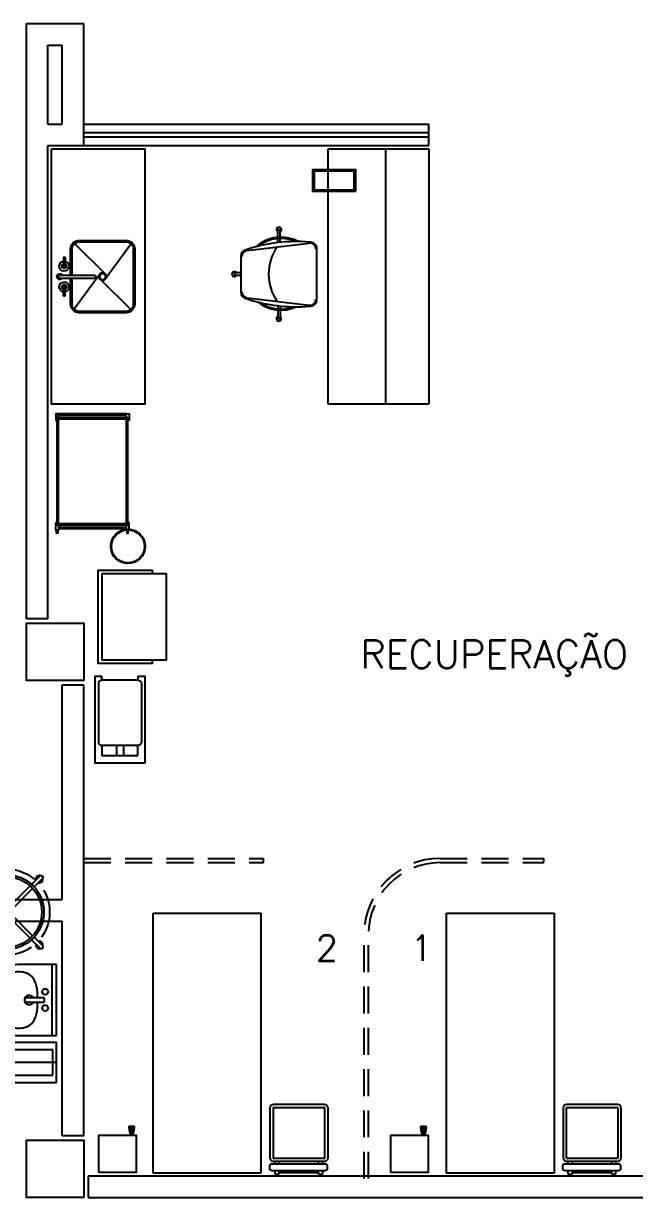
# Model space of a CAD drawing. Extents: x -358 to -207, y -206 to -105.
# Drawn here: x -263.73 to -259.48, y -152.23 to -144.05 of the extents above; entities that cross this region are included whole.
import ezdxf
from ezdxf.enums import TextEntityAlignment as Align

# ---------------------------------------------------------------- set-up
doc = ezdxf.new("R2010")
doc.units = 0
doc.header["$LTSCALE"] = 1.5
doc.header["$MEASUREMENT"] = 0
doc.linetypes.add('HIDDEN2', pattern=[0.1875, 0.125, -0.0625])
doc.layers.get('0').update_dxf_attribs({"linetype": 'CONTINUOUS'})
for name, color, linetype in [('8CMOB01', 8, 'CONTINUOUS'), ('9CCOLUMNA', 5, 'CONTINUOUS'), ('CCPTAS', 6, 'CONTINUOUS'), ('MOB', 8, 'CONTINUOUS'), ('MSAN', 6, 'CONTINUOUS'), ('RCMURO01', 3, 'CONTINUOUS'), ('ZCTEXT01', 2, 'CONTINUOUS')]:
    doc.layers.add(name, color=color, linetype=linetype)
doc.styles.add('REG-60', font='ROMANS.shx', dxfattribs={"height": 0.195})
doc.styles.add('REG-80', font='ROMANS.shx', dxfattribs={"height": 0.27})

# ---------------------------------------------------------------- blocks, each defined once
blk = doc.blocks.new('TARJA')
for p, q in [((-0.014, -0.0221), (-0.2273, 0.1942)), ((0.2299, 0.1963), (-0.0142, 0.0183)), ((0.2319, -0.1979), (0.0189, 0.0181)), ((0.0187, -0.022), (-0.2253, -0.2)), ((-0.0077, -0.2999), (-0.0077, -0.0604)), ((0.0123, -0.2999), (0.0123, -0.0604)), ((-0.1342, -0.2704), (-0.1342, -0.2732)), ((-0.1342, -0.2732), (-0.0537, -0.2732)), ((-0.127, -0.2633), (-0.0548, -0.2633)), ((0.1386, -0.2732), (0.0581, -0.2732)), ((0.1315, -0.2633), (0.0592, -0.2633)), ((0.1386, -0.2704), (0.1386, -0.2732))]:
    blk.add_line(p, q)
for points in [[(0.012, -0.2248), (0.1944, -0.2248, 0.414214), (0.2544, -0.1648), (0.2544, 0.1611, 0.414214), (0.1944, 0.2211), (-0.1898, 0.2211, 0.414214), (-0.2498, 0.1611), (-0.2498, -0.1648, 0.414214), (-0.1898, -0.2248), (-0.0067, -0.2248)], [(0.012, -0.2148), (0.1944, -0.2148, 0.414214), (0.2444, -0.1648), (0.2444, 0.1611, 0.414214), (0.1944, 0.2111), (-0.1898, 0.2111, 0.414214), (-0.2398, 0.1611), (-0.2398, -0.1648, 0.414214), (-0.1898, -0.2148), (-0.0067, -0.2148)]]:
    blk.add_lwpolyline(points, format="xyb")
for radius in [0.026, 0.021]:
    blk.add_circle((0.0023, -0.0019), radius)
for centre, radius, start, end in [((0.0023, -0.0604), 0.01, 0, 180), ((-0.0701, -0.27), 0.0345, 185.25448, 168.76167), ((0.0746, -0.27), 0.0345, 11.23833, 354.74552), ((-0.127, -0.2704), 0.00711, 89.98224, 179.98224), ((-0.0701, -0.27), 0.0167, 190.90126, 156.33355), ((0.0023, -0.2999), 0.02, 120, 60), ((0.0023, -0.2999), 0.01, 180, 0), ((0.0746, -0.27), 0.0167, 23.66645, 349.09874), ((0.1315, -0.2704), 0.00711, 0.01776, 90.01776)]:
    blk.add_arc(centre, radius, start, end)
blk = doc.blocks.new('LAV-CH')
for p, q in [((-0.1056, 0.4107), (-0.1168, 0.4076)), ((-0.0924, 0.414), (-0.1039, 0.4112)), ((-0.0797, 0.4167), (-0.0924, 0.414)), ((-0.0669, 0.419), (-0.0797, 0.4167)), ((-0.0538, 0.4208), (-0.0669, 0.419)), ((-0.0405, 0.4223), (-0.0538, 0.4208)), ((-0.0271, 0.4234), (-0.0405, 0.4223)), ((-0.0136, 0.424), (-0.0271, 0.4234)), ((0, 0.4243), (-0.0136, 0.424)), ((0.0136, 0.424), (0, 0.4243)), ((0.0271, 0.4234), (0.0136, 0.424)), ((0.0405, 0.4223), (0.0271, 0.4234)), ((0.0538, 0.4208), (0.0405, 0.4223)), ((0.0669, 0.419), (0.0538, 0.4208)), ((0.0798, 0.4167), (0.0669, 0.419)), ((0.0924, 0.414), (0.0798, 0.4167)), ((0.1048, 0.411), (0.0924, 0.414)), ((0.1168, 0.4076), (0.1048, 0.411)), ((-0.2338, 0.3308), (-0.2386, 0.3186)), ((-0.2275, 0.3425), (-0.2338, 0.3308)), ((-0.2196, 0.353), (-0.2275, 0.3425)), ((-0.2108, 0.3618), (-0.2196, 0.353)), ((-0.202, 0.3688), (-0.2108, 0.3618)), ((-0.1935, 0.3744), (-0.202, 0.3688)), ((-0.1854, 0.379), (-0.1935, 0.3744)), ((-0.1773, 0.3833), (-0.1854, 0.379)), ((-0.1727, 0.3282), (-0.1775, 0.3244)), ((-0.1687, 0.3875), (-0.1773, 0.3833)), ((-0.1673, 0.3317), (-0.1727, 0.3282)), ((-0.1595, 0.3918), (-0.1687, 0.3875)), ((-0.1613, 0.3352), (-0.1673, 0.3317)), ((-0.1546, 0.3387), (-0.1613, 0.3352)), ((-0.1496, 0.3959), (-0.1595, 0.3918)), ((-0.1472, 0.3424), (-0.1546, 0.3387)), ((-0.1392, 0.4), (-0.1496, 0.3959)), ((-0.1393, 0.346), (-0.1472, 0.3424)), ((-0.1308, 0.3496), (-0.1393, 0.346)), ((-0.1283, 0.4039), (-0.1392, 0.4)), ((-0.1218, 0.3532), (-0.1308, 0.3496)), ((-0.1168, 0.4076), (-0.1283, 0.4039)), ((-0.1123, 0.3565), (-0.1218, 0.3532)), ((-0.1023, 0.3597), (-0.1123, 0.3565)), ((-0.092, 0.3626), (-0.1023, 0.3597)), ((-0.0813, 0.3653), (-0.092, 0.3626)), ((-0.0703, 0.3676), (-0.0813, 0.3653)), ((-0.059, 0.3696), (-0.0703, 0.3676)), ((-0.0474, 0.3712), (-0.059, 0.3696)), ((-0.0357, 0.3725), (-0.0474, 0.3712)), ((-0.0239, 0.3735), (-0.0357, 0.3725)), ((-0.012, 0.3741), (-0.0239, 0.3735)), ((0, 0.3743), (-0.012, 0.3741)), ((0.012, 0.3741), (0, 0.3743)), ((0.0239, 0.3735), (0.012, 0.3741)), ((0.0358, 0.3725), (0.0239, 0.3735)), ((0.0475, 0.3712), (0.0358, 0.3725)), ((0.059, 0.3696), (0.0475, 0.3712)), ((0.0703, 0.3676), (0.059, 0.3696)), ((0.0813, 0.3653), (0.0703, 0.3676)), ((0.092, 0.3626), (0.0813, 0.3653)), ((0.1024, 0.3597), (0.092, 0.3626)), ((0.1123, 0.3565), (0.1024, 0.3597)), ((0.1218, 0.3532), (0.1123, 0.3565)), ((0.1283, 0.4039), (0.1168, 0.4076)), ((0.1308, 0.3496), (0.1218, 0.3532)), ((0.1393, 0.4), (0.1283, 0.4039)), ((0.1393, 0.346), (0.1308, 0.3496)), ((0.1497, 0.3959), (0.1393, 0.4)), ((0.1472, 0.3424), (0.1393, 0.346)), ((0.1546, 0.3387), (0.1472, 0.3424)), ((0.1595, 0.3918), (0.1497, 0.3959)), ((0.1613, 0.3352), (0.1546, 0.3387)), ((0.1688, 0.3875), (0.1595, 0.3918)), ((0.1674, 0.3317), (0.1613, 0.3352)), ((0.1728, 0.3282), (0.1674, 0.3317)), ((0.1774, 0.3833), (0.1688, 0.3875)), ((0.1775, 0.3244), (0.1728, 0.3282)), ((0.1855, 0.379), (0.1774, 0.3833)), ((0.1935, 0.3744), (0.1855, 0.379)), ((0.202, 0.3688), (0.1935, 0.3744)), ((0.2109, 0.3618), (0.202, 0.3688)), ((0.2196, 0.353), (0.2109, 0.3618)), ((0.2275, 0.3425), (0.2196, 0.353)), ((0.2339, 0.3308), (0.2275, 0.3425)), ((0.2386, 0.3186), (0.2339, 0.3308)), ((-0.2419, 0.3061), (-0.2462, 0.2819)), ((-0.2462, 0.2819), (-0.2462, 0)), ((-0.2386, 0.3186), (-0.2419, 0.3061)), ((-0.1957, 0.2759), (-0.1961, 0.2648)), ((-0.1961, 0.2648), (-0.1959, 0.2531)), ((-0.1959, 0.2531), (-0.1948, 0.241)), ((-0.1947, 0.2862), (-0.1957, 0.2759)), ((-0.1931, 0.2953), (-0.1947, 0.2862)), ((-0.191, 0.3031), (-0.1931, 0.2953)), ((-0.1884, 0.3097), (-0.191, 0.3031)), ((-0.1853, 0.3154), (-0.1884, 0.3097)), ((-0.1817, 0.3202), (-0.1853, 0.3154)), ((-0.1775, 0.3244), (-0.1817, 0.3202)), ((0.1817, 0.3202), (0.1775, 0.3244)), ((0.1854, 0.3154), (0.1817, 0.3202)), ((0.1884, 0.3097), (0.1854, 0.3154)), ((0.191, 0.3031), (0.1884, 0.3097)), ((0.1931, 0.2953), (0.191, 0.3031)), ((0.1947, 0.2862), (0.1931, 0.2953)), ((0.1958, 0.2759), (0.1947, 0.2862)), ((0.1948, 0.241), (0.1959, 0.2531)), ((0.1962, 0.2648), (0.1958, 0.2759)), ((0.1959, 0.2531), (0.1962, 0.2648)), ((0.242, 0.3061), (0.2386, 0.3186)), ((0.2443, 0.2931), (0.242, 0.3061)), ((0.2457, 0.2795), (0.2443, 0.2931)), ((0.2462, 0.2662), (0.2457, 0.2795)), ((0.2462, 0), (0.2462, 0.2662)), ((-0.1948, 0.241), (-0.1928, 0.2288)), ((-0.1928, 0.2288), (-0.1899, 0.2167)), ((-0.1899, 0.2167), (-0.186, 0.205)), ((-0.186, 0.205), (-0.1809, 0.1939)), ((-0.1809, 0.1939), (-0.1744, 0.1834)), ((-0.1744, 0.1834), (-0.1665, 0.1737)), ((-0.1665, 0.1737), (-0.1567, 0.1648)), ((-0.1567, 0.1648), (-0.145, 0.1567)), ((-0.016, 0.2101), (-0.016, 0.0896)), ((0.0075, 0.2182), (-0.0079, 0.2182)), ((0.0156, 0.0896), (0.0156, 0.2101)), ((0.1451, 0.1567), (0.1568, 0.1648)), ((0.1568, 0.1648), (0.1665, 0.1737)), ((0.1665, 0.1737), (0.1745, 0.1834)), ((0.1745, 0.1834), (0.1809, 0.1939)), ((0.1809, 0.1939), (0.186, 0.205)), ((0.186, 0.205), (0.19, 0.2167)), ((0.19, 0.2167), (0.1929, 0.2288)), ((0.1929, 0.2288), (0.1948, 0.241)), ((-0.145, 0.1567), (-0.1311, 0.1496)), ((-0.1311, 0.1496), (-0.1149, 0.1435)), ((-0.1149, 0.1435), (-0.096, 0.1384)), ((-0.096, 0.1384), (-0.0744, 0.1345)), ((-0.0744, 0.1345), (-0.0508, 0.1317)), ((-0.0508, 0.1317), (-0.0257, 0.13)), ((-0.0257, 0.13), (-0.014, 0.1297)), ((0.0141, 0.1297), (0.0258, 0.13)), ((0.0258, 0.13), (0.0508, 0.1317)), ((0.0508, 0.1317), (0.0745, 0.1345)), ((0.0745, 0.1345), (0.096, 0.1384)), ((0.096, 0.1384), (0.1149, 0.1435)), ((0.1149, 0.1435), (0.1312, 0.1496)), ((0.1312, 0.1496), (0.1451, 0.1567)), ((-0.2462, 0.03), (0.2462, 0.03)), ((-0.2462, 0), (0.2462, 0)), ((-0.0079, 0.0815), (0.0075, 0.0815))]:
    blk.add_line(p, q)
for centre in [(-0.0562, 0.0776), (0.0573, 0.0776)]:
    blk.add_circle(centre, 0.0211)
for centre, radius, start, end in [((-0.0002, 0.1902), 0.0324, 299.1764, 240.8236), ((-0.0079, 0.2101), 0.0081, 90, 180), ((0.0075, 0.2101), 0.0081, 0, 90), ((-0.0079, 0.0896), 0.0081, 180, 270), ((0.0075, 0.0896), 0.0081, 270, 360)]:
    blk.add_arc(centre, radius, start, end)
blk = doc.blocks.new('CPRS')
for p, q in [((-0.0122, 0.2597), (-0.0122, 0.3453)), ((0.0122, 0.2597), (0.0122, 0.3453)), ((-0.0122, 0.0125), (-0.0122, 0.2447)), ((0.0122, 0.0125), (0.0122, 0.2447)), ((-0.3452, 0.0125), (-0.2597, 0.0125)), ((-0.2447, 0.0125), (-0.0122, 0.0125)), ((0.0122, 0.0125), (0.2447, 0.0125)), ((0.2597, 0.0125), (0.3452, 0.0125)), ((-0.3452, -0.0125), (-0.2597, -0.0125)), ((-0.2447, -0.0125), (-0.0122, -0.0125)), ((-0.0122, -0.2447), (-0.0122, -0.0125)), ((0.0122, -0.2447), (0.0122, -0.0125)), ((0.0122, -0.0125), (0.2447, -0.0125)), ((0.2597, -0.0125), (0.3452, -0.0125)), ((-0.0122, -0.3453), (-0.0122, -0.2597)), ((0.0122, -0.3453), (0.0122, -0.2597))]:
    blk.add_line(p, q)
at = {"linetype": 'HIDDEN2'}
blk.add_circle((0, 0), 0.3, dxfattribs=at)
for radius in [0.26, 0.245]:
    blk.add_circle((0, 0), radius)
for centre, radius, start, end in [((0, 0.3235), 0.025, 119.14097, 240.80131), ((0, 0.3425), 0.0125, 13.1141, 166.8859), ((0, 0.3235), 0.025, 299.19869, 60.85903), ((-0.3425, 0), 0.0125, 103.1141, 256.8859), ((-0.3235, 0), 0.025, 30, 150.85903), ((0.3235, 0), 0.025, 30, 150), ((0.3425, 0), 0.0125, 283.1141, 76.8859), ((-0.3235, 0), 0.025, 209.14097, 330), ((0.3235, 0), 0.025, 210, 330), ((0, -0.3235), 0.025, 119.14097, 240.85903), ((0, -0.3235), 0.025, 299.14097, 60.85903), ((0, -0.3425), 0.0125, 193.1141, 346.8859)]:
    blk.add_arc(centre, radius, start, end)
blk = doc.blocks.new('B-CAMP')
for p, q in [((-0.2, -0.14), (-0.2, 0.14)), ((-0.2, 0.14), (0.2, 0.14)), ((-0.175, -0.09), (-0.175, 0.09)), ((-0.175, 0.09), (0.175, 0.09)), ((0.175, -0.09), (0.175, 0.09)), ((0.2, -0.14), (0.2, 0.14)), ((-0.2, 0), (0.2, 0)), ((-0.2, -0.14), (0.2, -0.14)), ((-0.175, -0.09), (0.175, -0.09))]:
    blk.add_line(p, q)

msp = doc.modelspace()

# ---------------------------------------------------------------- linework, layer by layer
at = {"layer": '8CMOB01', "color": 8}
for p, q in [((-261.6102, -146.7048), (-261.6102, -144.9269)), ((-261.6102, -144.9269), (-260.9102, -144.9269)), ((-261.2102, -146.7048), (-261.2102, -144.9269)), ((-260.9102, -144.9269), (-260.9102, -146.7048)), ((-260.9102, -146.7048), (-261.6102, -146.7048)), ((-260.1102, -149.8982), (-260.1102, -149.8682)), ((-262.8282, -152.06), (-262.8282, -150.2496)), ((-262.8282, -150.2496), (-262.0782, -150.2496)), ((-262.0782, -150.2496), (-262.0782, -152.06)), ((-260.788, -150.2496), (-260.038, -150.2496)), ((-260.788, -152.06), (-260.788, -150.2496)), ((-260.038, -150.2496), (-260.038, -152.06)), ((-262.0782, -152.06), (-262.8282, -152.06)), ((-260.038, -152.06), (-260.788, -152.06))]:
    msp.add_line(p, q, dxfattribs=at)
at = {"layer": '8CMOB01'}
for p, q in [((-261.9614, -145.5439), (-261.9614, -145.4907)), ((-261.9449, -145.4907), (-261.9614, -145.4907)), ((-261.9449, -145.543), (-261.9449, -145.4907)), ((-262.1732, -145.635), (-261.7432, -145.5839)), ((-261.9614, -145.581), (-261.9614, -145.5524)), ((-261.9449, -145.5791), (-261.9449, -145.5515)), ((-262.2181, -145.6778), (-262.2181, -145.9229)), ((-261.6881, -145.974), (-261.6881, -145.6266)), ((-262.2181, -145.7921), (-262.2627, -145.7921)), ((-262.2627, -145.7921), (-262.2627, -145.8086)), ((-262.2181, -145.8086), (-262.2627, -145.8086)), ((-262.1732, -145.9657), (-261.7432, -146.0168)), ((-261.9614, -146.0197), (-261.9614, -146.0421)), ((-261.9614, -146.0506), (-261.9614, -146.1099)), ((-261.9449, -146.0215), (-261.9449, -146.043)), ((-261.9449, -146.0515), (-261.9449, -146.1099)), ((-261.9614, -146.1099), (-261.9449, -146.1099)), ((-263.0159, -146.7736), (-263.4859, -146.7736)), ((-263.0159, -146.7836), (-263.4859, -146.7836)), ((-263.0159, -147.5636), (-263.4859, -147.5636)), ((-263.0159, -147.5736), (-263.4859, -147.5736)), ((-263.2092, -148.6529), (-263.2092, -149.0579)), ((-263.0842, -149.0829), (-263.0842, -149.1529)), ((-263.0342, -149.0829), (-263.0342, -149.1529)), ((-263.2054, -151.7948), (-262.977, -151.7948)), ((-262.9981, -151.7393), (-262.957, -151.7393)), ((-262.9976, -151.7443), (-262.9575, -151.7443)), ((-262.9966, -151.7493), (-262.9585, -151.7493)), ((-262.9957, -151.7543), (-262.9594, -151.7543)), ((-262.9947, -151.7593), (-262.9604, -151.7593)), ((-262.9938, -151.7643), (-262.9613, -151.7643)), ((-262.9928, -151.7693), (-262.9623, -151.7693)), ((-262.98, -151.7848), (-262.98, -151.7948)), ((-262.975, -151.7848), (-262.975, -151.7948)), ((-261.1749, -151.7948), (-260.9466, -151.7948)), ((-260.9677, -151.7393), (-260.9266, -151.7393)), ((-260.9672, -151.7443), (-260.9271, -151.7443)), ((-260.9662, -151.7493), (-260.9281, -151.7493)), ((-260.9653, -151.7543), (-260.929, -151.7543)), ((-260.9643, -151.7593), (-260.93, -151.7593)), ((-260.9633, -151.7643), (-260.9309, -151.7643)), ((-260.9624, -151.7693), (-260.9319, -151.7693)), ((-260.9496, -151.7848), (-260.9496, -151.7948)), ((-260.9446, -151.7848), (-260.9446, -151.7948))]:
    msp.add_line(p, q, dxfattribs=at)
at = {"layer": '8CMOB01', "color": 8, "linetype": 'HIDDEN2'}
for p, q in [((-263.3102, -149.8682), (-262.0602, -149.8682)), ((-263.3102, -149.8982), (-262.0602, -149.8982)), ((-262.0602, -149.8982), (-262.0602, -149.8682)), ((-260.8302, -149.8682), (-260.1102, -149.8682)), ((-260.8302, -149.8982), (-260.1102, -149.8982)), ((-261.3602, -152.0982), (-261.3602, -150.3982)), ((-261.3302, -152.0982), (-261.3302, -150.3982))]:
    msp.add_line(p, q, dxfattribs=at)
at = {"layer": '8CMOB01', "linetype": 'ByBlock'}
for p, q in [((-261.6356, -151.6051), (-261.6356, -151.9551)), ((-259.5954, -151.6051), (-259.5954, -151.9551)), ((-261.6385, -151.958), (-261.9885, -151.958)), ((-259.5983, -151.958), (-259.9483, -151.958)), ((-261.9799, -151.9943), (-261.9799, -151.9801)), ((-261.9799, -152.0679), (-261.9799, -152.0429)), ((-261.9538, -151.9801), (-261.9538, -151.9943)), ((-261.9538, -152.0429), (-261.9538, -152.0679)), ((-261.6766, -151.9943), (-261.6766, -151.9801)), ((-261.6766, -152.0679), (-261.6766, -152.0429)), ((-261.6505, -151.9801), (-261.6505, -151.9943)), ((-261.6505, -152.0429), (-261.6505, -152.0679)), ((-259.9397, -151.9943), (-259.9397, -151.9801)), ((-259.9397, -152.0679), (-259.9397, -152.0429)), ((-259.9136, -151.9801), (-259.9136, -151.9943)), ((-259.9136, -152.0429), (-259.9136, -152.0679)), ((-259.6364, -151.9943), (-259.6364, -151.9801)), ((-259.6364, -152.0679), (-259.6364, -152.0429)), ((-259.6103, -151.9801), (-259.6103, -151.9943)), ((-259.6103, -152.0429), (-259.6103, -152.0679)), ((-261.9799, -152.0679), (-261.9538, -152.0679)), ((-261.9538, -152.0554), (-261.6766, -152.0554)), ((-261.6766, -152.0679), (-261.6505, -152.0679)), ((-259.9397, -152.0679), (-259.9136, -152.0679)), ((-259.9136, -152.0554), (-259.6364, -152.0554)), ((-259.6364, -152.0679), (-259.6103, -152.0679))]:
    msp.add_line(p, q, dxfattribs=at)
at = {"layer": '8CMOB01'}
for points in [[(-263.5352, -144.9282), (-262.8852, -144.9282), (-262.8852, -146.7048), (-263.5352, -146.7048)], [(-261.4184, -145.2234), (-261.4184, -145.0734), (-261.7184, -145.0734), (-261.7184, -145.2234)], [(-261.4284, -145.2134), (-261.4284, -145.0834), (-261.7084, -145.0834), (-261.7084, -145.2134)], [(-263.4959, -146.7986), (-263.0059, -146.7986), (-263.0059, -147.5486), (-263.4959, -147.5486)], [(-263.4859, -146.8086), (-263.0159, -146.8086), (-263.0159, -147.5386), (-263.4859, -147.5386)], [(-263.1848, -147.8862), (-263.1848, -148.4862), (-262.7348, -148.4862), (-262.7348, -147.8862)], [(-262.8842, -149.2029), (-262.8842, -148.6029), (-262.9342, -148.6029), (-262.9342, -148.6279), (-263.1842, -148.6279), (-263.1842, -148.6029), (-263.2342, -148.6029), (-263.2342, -149.2029)], [(-262.9342, -149.1529), (-262.9342, -149.0829), (-263.1842, -149.0829), (-263.1842, -149.1529)], [(-263.2054, -152.0548), (-263.2054, -151.7948), (-262.9454, -151.7948), (-262.9454, -152.0548)], [(-261.1749, -152.0548), (-261.1749, -151.7948), (-260.9149, -151.7948), (-260.9149, -152.0548)]]:
    msp.add_lwpolyline(points, close=True, dxfattribs=at)
for points in [[(-263.5059, -146.8186), (-263.4959, -146.8186), (-263.4959, -146.7986), (-263.4859, -146.7986), (-263.4859, -146.7736), (-263.5059, -146.7736), (-263.5059, -146.8186)], [(-262.9959, -146.8186), (-263.0059, -146.8186), (-263.0059, -146.7986), (-263.0159, -146.7986), (-263.0159, -146.7736), (-262.9959, -146.7736), (-262.9959, -146.8186)], [(-263.5059, -147.5286), (-263.4959, -147.5286), (-263.4959, -147.5486), (-263.4859, -147.5486), (-263.4859, -147.5836), (-263.5059, -147.5836), (-263.5059, -147.5286)], [(-262.9959, -147.5286), (-263.0059, -147.5286), (-263.0059, -147.5486), (-263.0159, -147.5486), (-263.0159, -147.5836), (-262.9959, -147.5836), (-262.9959, -147.5286)], [(-263.4909, -147.5836), (-263.4909, -147.6036), (-263.5009, -147.6036), (-263.5009, -147.5836)], [(-263.0109, -147.5836), (-263.0109, -147.6036), (-263.0009, -147.6036), (-263.0009, -147.5836)], [(-262.8348, -148.4862), (-262.8348, -148.5112), (-263.2098, -148.5112), (-263.2098, -147.8612), (-262.8348, -147.8612), (-262.8348, -147.8862)]]:
    msp.add_lwpolyline(points, dxfattribs=at)
msp.add_lwpolyline([(-262.9342, -148.6279, -0.414214), (-262.9092, -148.6529), (-262.9092, -149.0579, -0.414214), (-262.9342, -149.0829)], format="xyb", dxfattribs=at)
at = {"layer": '8CMOB01', "linetype": 'ByBlock'}
for points in [[(-261.6385, -151.9801), (-261.9885, -151.9801, -0.414214), (-262.0135, -151.9551), (-262.0135, -151.6051, -0.414214), (-261.9885, -151.5801), (-261.6385, -151.5801, -0.414214), (-261.6135, -151.6051), (-261.6135, -151.9551, -0.414214)], [(-259.5983, -151.9801), (-259.9483, -151.9801, -0.414214), (-259.9733, -151.9551), (-259.9733, -151.6051, -0.414214), (-259.9483, -151.5801), (-259.5983, -151.5801, -0.414214), (-259.5733, -151.6051), (-259.5733, -151.9551, -0.414214)], [(-261.6315, -152.0429), (-262.0018, -152.0429, -0.414214), (-262.0168, -152.0279), (-262.0168, -152.0093, -0.414214), (-262.0018, -151.9943), (-261.6315, -151.9943, -0.414214), (-261.6165, -152.0093), (-261.6165, -152.0279, -0.414214)], [(-259.5913, -152.0429), (-259.9616, -152.0429, -0.414214), (-259.9766, -152.0279), (-259.9766, -152.0093, -0.414214), (-259.9616, -151.9943), (-259.5913, -151.9943, -0.414214), (-259.5763, -152.0093), (-259.5763, -152.0279, -0.414214)]]:
    msp.add_lwpolyline(points, format="xyb", close=True, dxfattribs=at)
for points in [[(-261.9914, -151.9551), (-261.9914, -151.6051)], [(-261.9885, -151.6022), (-261.6385, -151.6022)], [(-259.9512, -151.9551), (-259.9512, -151.6051)], [(-259.9483, -151.6022), (-259.5983, -151.6022)]]:
    msp.add_lwpolyline(points, dxfattribs=at)
at = {"layer": '8CMOB01'}
for points in [[(-262.9645, -151.781), (-262.957, -151.7417, 0.487928), (-262.9619, -151.7355), (-262.9932, -151.7355, 0.487928), (-262.9981, -151.7417), (-262.9906, -151.781, 0.344151), (-262.9857, -151.7848), (-262.9694, -151.7848, 0.344151)], [(-260.9341, -151.781), (-260.9266, -151.7417, 0.487928), (-260.9315, -151.7355), (-260.9628, -151.7355, 0.487928), (-260.9677, -151.7417), (-260.9602, -151.781, 0.344151), (-260.9553, -151.7848), (-260.939, -151.7848, 0.344151)]]:
    msp.add_lwpolyline(points, format="xyb", close=True, dxfattribs=at)
for radius in [0.12, 0.115]:
    msp.add_circle((-263.0033, -147.6958), radius, dxfattribs=at)
for centre, radius, start, end in [((-261.9527, -145.4906), 0.017, 297.58655, 239.21664), ((-261.8327, -146.6652), 1.0919, 85.34387, 108.21862), ((-261.9402, -145.7973), 0.2543, 61.67315, 132.45003), ((-261.9402, -145.7973), 0.2458, 65.6246, 128.49859), ((-261.7381, -145.6266), 0.05, 0, 96.78125), ((-261.7381, -145.6266), 0.0431, 0, 96.78125), ((-262.1681, -145.6778), 0.05, 96.78125, 180), ((-262.1681, -145.6778), 0.0431, 96.78125, 180), ((-261.6963, -145.8003), 0.3289, 144.68201, 215.31799), ((-262.2628, -145.7999), 0.017, 27.58655, 329.21664), ((-262.1681, -145.9229), 0.05, 180, 263.21875), ((-262.1681, -145.9229), 0.0431, 180, 263.21875), ((-261.8327, -144.9354), 1.0919, 251.78138, 274.65613), ((-261.9402, -145.7973), 0.2543, 230.55024, 295.22735), ((-261.9402, -145.7973), 0.2458, 235.013, 290.76459), ((-261.7381, -145.974), 0.05, 263.21875, 0), ((-261.7381, -145.974), 0.0431, 263.21875, 0), ((-261.9536, -146.11), 0.017, 117.58655, 59.21664), ((-263.1842, -148.6529), 0.025, 90, 180), ((-263.1842, -149.0579), 0.025, 180, 270)]:
    msp.add_arc(centre, radius, start, end, dxfattribs=at)
at = {"layer": '8CMOB01', "color": 8, "linetype": 'HIDDEN2'}
for radius in [0.53, 0.5]:
    msp.add_arc((-260.8302, -150.3982), radius, 90, 180, dxfattribs=at)
at = {"layer": '8CMOB01', "linetype": 'ByBlock'}
for centre, start, end in [((-261.9885, -151.6051), 90, 180), ((-261.6385, -151.6051), 0, 90), ((-259.9483, -151.6051), 90, 180), ((-259.5983, -151.6051), 0, 90), ((-261.9885, -151.9551), 180, 270), ((-261.6385, -151.9551), 270, 0), ((-259.9483, -151.9551), 180, 270), ((-259.5983, -151.9551), 270, 0)]:
    msp.add_arc(centre, 0.0029, start, end, dxfattribs=at)
at = {"layer": '9CCOLUMNA'}
for points in [[(-263.3102, -148.6298), (-263.7102, -148.6298), (-263.7102, -148.2298), (-263.3102, -148.2298)], [(-263.3102, -152.2298), (-263.7102, -152.2298), (-263.7102, -151.8298), (-263.3102, -151.8298)]]:
    msp.add_lwpolyline(points, close=True, dxfattribs=at)
at = {"layer": 'CCPTAS'}
for p, q in [((-263.3102, -144.8148), (-260.9102, -144.8148)), ((-263.3102, -144.8448), (-260.9102, -144.8448))]:
    msp.add_line(p, q, dxfattribs=at)
at = {"layer": 'RCMURO01'}
for p, q in [((-263.7102, -148.1998), (-263.7102, -144.0548)), ((-263.7102, -144.0548), (-263.3102, -144.0548)), ((-263.3102, -144.9048), (-263.3102, -144.0548)), ((-263.5602, -144.2048), (-263.4602, -144.2048)), ((-263.5602, -144.7548), (-263.5602, -144.2048)), ((-263.4602, -144.7548), (-263.4602, -144.2048)), ((-263.5602, -144.7548), (-263.4602, -144.7548)), ((-263.5602, -148.1998), (-263.5602, -144.9048)), ((-263.5602, -144.9048), (-263.3102, -144.9048)), ((-263.5602, -148.1998), (-263.7102, -148.1998)), ((-263.4602, -148.6598), (-263.3102, -148.6598)), ((-263.4602, -150.1548), (-263.4602, -148.6598)), ((-263.3102, -151.7998), (-263.3102, -148.6598)), ((-264.4102, -150.1548), (-263.4602, -150.1548)), ((-264.4102, -150.3048), (-263.4602, -150.3048)), ((-263.4602, -151.7998), (-263.4602, -150.3048)), ((-263.3102, -151.7998), (-263.4602, -151.7998)), ((-263.2802, -152.0798), (-259.4102, -152.0798)), ((-263.2802, -152.0798), (-263.2802, -152.2298)), ((-263.2802, -152.2298), (-258.3352, -152.2298))]:
    msp.add_line(p, q, dxfattribs=at)
at = {"layer": 'RCMURO01', "color": 1}
for p, q in [((-263.3102, -144.7548), (-260.9102, -144.7548)), ((-260.9102, -144.9048), (-260.9102, -144.7548)), ((-263.3102, -144.9048), (-260.9102, -144.9048))]:
    msp.add_line(p, q, dxfattribs=at)

# ---------------------------------------------------------------- block references
at = {"layer": '8CMOB01', "xscale": -1, "rotation": 270}
msp.add_blockref('TARJA', (-263.1777, -145.8195), dxfattribs=at)
at = {"layer": 'MOB', "rotation": 225}
msp.add_blockref('CPRS', (-263.8484, -150.2422), dxfattribs=at)
at = {"layer": 'MOB'}
msp.add_blockref('B-CAMP', (-263.7013, -151.2882), dxfattribs=at)
at = {"layer": 'MSAN', "rotation": 90}
msp.add_blockref('LAV-CH', (-263.5017, -150.8546), dxfattribs=at)

# ---------------------------------------------------------------- texts
at = {"style": 'REG-60'}
msp.add_text('RECUPERAÇÃO', height=0.195, dxfattribs=at).set_placement((-261.3861, -148.5449))
at = {"layer": 'ZCTEXT01', "style": 'REG-80'}
for s, p in [('2', (-261.6198, -150.5825)), ('1', (-260.961, -150.5825))]:
    msp.add_text(s, height=0.18, dxfattribs=at).set_placement(p, align=Align.CENTER)

doc.saveas('drawing.dxf')
